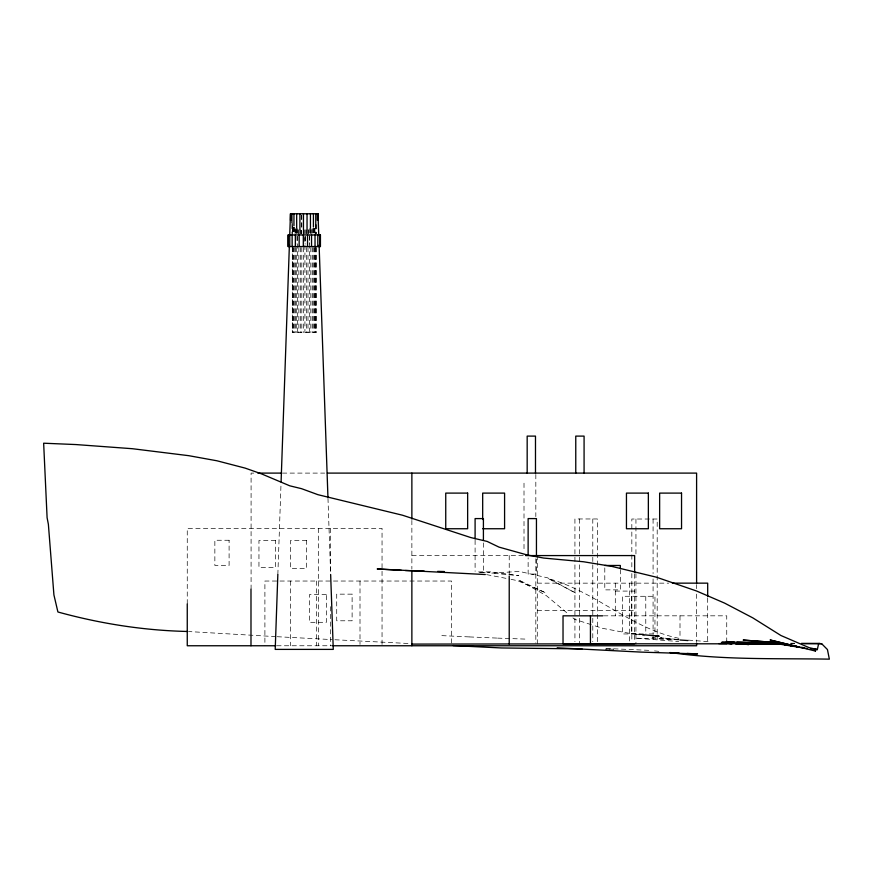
<?xml version="1.0" encoding="UTF-8"?>
<svg xmlns="http://www.w3.org/2000/svg" width="873" height="873" viewBox="0 0 873 873"><rect width="100%" height="100%" fill="white"/><g stroke="black" fill="none" stroke-linecap="round" stroke-linejoin="round"><path stroke-width="0.65" stroke-dasharray="4.37 3.27" d="M277.843 574.521L280.986 484.668M606.168 648.475L649.141 650.352M478.524 571.924L490.615 571.815L518.813 575.613L491.248 573.125L519.446 571.444L547.655 577.839L575.853 593.171L548.288 578.592C595.146 591.261 631.495 628.855 679.456 638.425M790.567 643.761L794.594 643.75M253.814 473.101L251.086 473.101L251.086 588.664M282.426 473.101L324.669 473.101M411.87 555.577L524.215 555.577M537.288 583.153L668.674 583.153M615.301 591.086L634.638 591.086M537.288 610.565L634.638 610.565M603.559 615.825L726.74 615.825L726.74 641.142M643.325 633.951L622.514 633.951L622.514 596.281L654.957 596.281L654.957 633.951L645.78 633.951M276.763 645.758L332.187 645.758M605.535 649.152L613.588 649.206L605.72 649.141M479.473 572.317L489.982 572.481L479.233 572.251M790.709 643.161L794.736 643.237M497.61 638.119L525.808 639.112M469.412 636.93L498.243 638.13M441.847 635.631L470.045 636.952M334.916 639.745L410.114 643.576M277.178 636.712L332.231 639.603M679.041 639.593L635.435 638.163L678.747 641.546M688.437 640.116L708.581 641.688M275.835 636.635L188.546 631.55M678.616 639.92L659.813 638.698L652.12 637.246M486.654 574.63L509.854 579.083M644.405 634.846L630.983 633.602L602.774 628.385L592.527 625.079M678.823 639.593L660.446 637.716L679.249 639.68M654.51 650.898L659.879 651.454M643.423 634.584L631.615 633.372L644.427 635.784M511.131 579.356L517.536 580.676L545.745 592.865L518.18 579.814L546.378 595.67L568.312 614.046M591.239 624.664L574.576 619.295L572.492 617.538M327.975 498.287L330.649 574.521M707.687 598.125L707.687 643.805M696.599 584.583L696.599 588.664M696.599 594.098L696.599 641.688M680.002 615.825L680.002 638.469M657.194 633.492L657.194 519.02L631.834 519.02L631.834 568.083M657.194 634.857L657.194 641.677M653.08 519.02L653.08 573.539M653.08 578.985L653.08 633.492M653.08 634.857L653.08 641.677M645.78 596.281L645.78 632.609M635.948 519.02L635.948 554.453M635.948 573.539L635.948 644.394M634.638 573.998L634.638 641.142M631.834 573.539L631.834 641.677M631.703 596.281L631.703 633.951M629.662 583.153L629.662 641.142M620.332 569.534L620.332 589.875L604.793 589.875L604.793 566.828M615.301 583.153L615.301 615.825M597.35 641.666L597.35 518.966L574.925 518.966L574.925 641.666M592.789 518.966L592.789 641.666M579.476 518.966L579.476 644.394M537.288 555.577L537.288 643.805M536.448 559.189L536.448 574.074L528.132 574.074L528.132 557.836M535.826 474.465L535.826 516.609M535.826 558.753L535.826 643.041M524.007 483.195L524.007 550.405M509.221 555.577L509.221 574.641M483.413 542.951L483.413 572.721M475.098 540.245L475.098 571.368M451.516 643.063L451.516 581.036L264.901 581.036L264.901 645.758M411.87 520.428L411.87 569.196M382.047 644.416L382.047 528.361L187.258 528.361L187.258 603.93M360.003 581.036L360.003 644.416M330.507 528.361L330.507 574.281M330.507 606.659L330.507 645.758M318.318 528.361L318.318 645.758M316.441 581.036L316.441 645.758M316.19 224.568L316.19 234.019M316.19 247.517L316.19 332.548L292.302 332.548L292.302 247.517M315.961 224.568L315.961 234.019M315.961 247.517L315.961 332.548M315.764 224.361L315.764 233.626M315.6 224.568L315.6 234.019M315.6 247.517L315.6 332.548M314.935 228.617L314.935 234.019M314.935 247.517L314.935 332.548M314.531 228.333L314.531 233.626M314.247 228.617L314.247 234.019M314.247 247.517L314.247 332.548M313.418 228.333L313.418 233.626M313.178 228.617L313.178 234.019M313.178 247.517L313.178 332.548M312.207 228.617L312.207 234.019M312.207 247.517L312.207 332.548M311.803 229.654L311.803 233.626M310.81 228.617L310.81 234.019M310.81 247.517L310.81 332.548M310.439 229.654L310.439 233.626M309.62 228.617L309.62 332.548M309.337 234.946L309.337 243.982M308.562 229.654L308.562 233.626M307.994 229.97L307.994 234.019M307.994 247.517L307.994 332.548M307.045 229.654L307.045 233.626M306.674 229.97L306.674 234.019M306.674 247.517L306.674 332.548M305.168 236.234L305.168 243.982M305.037 229.654L305.037 233.626M305.037 236.234L305.037 243.982M304.928 229.97L304.928 332.548M303.553 229.97L303.553 234.019M303.553 247.517L303.553 332.548M303.455 229.654L303.455 233.626M301.818 215.118L301.818 234.019M301.818 247.517L301.818 332.548M301.447 215.096L301.447 233.626M300.487 229.97L300.487 234.019M300.487 247.517L300.487 332.548M299.919 229.654L299.919 233.626M298.861 229.97L298.861 234.019M298.861 247.517L298.861 332.548M298.042 229.654L298.042 234.946M297.682 228.617L297.682 332.548M296.951 236.234L296.951 243.982M296.678 229.654L296.678 233.626M296.285 228.617L296.285 234.019M296.285 247.517L296.285 332.548M295.314 228.617L295.314 234.019M295.314 247.517L295.314 332.548M295.074 229.654L295.074 233.626M294.245 227.275L294.245 234.019M294.245 247.517L294.245 332.548M293.95 227.013L293.95 233.626M293.557 227.275L293.557 234.019M293.557 247.517L293.557 332.548M292.881 227.275L292.881 234.019M292.881 247.517L292.881 332.548M292.717 227.013L292.717 233.626M292.531 227.275L292.531 234.019M292.531 247.517L292.531 332.548M292.302 223.226L292.302 234.019M291.931 224.361L291.931 233.626M290.534 581.036L290.534 645.758M229.097 540.256L214.856 540.256L214.856 565.442L229.097 565.442L229.097 540.256M275.584 540.518L258.954 540.518L258.954 567.537L275.584 567.537L275.584 540.518M306.652 540.54L290.458 540.54L290.458 568.334L306.652 568.334L306.652 540.54M352.114 594.153L336.716 594.153L336.716 620.79L352.114 620.79L352.114 594.153M326.36 594.611L309.446 594.611L309.446 622.307L326.36 622.307L326.36 594.611"/><path stroke-width="1.31" d="M277.843 574.521L275.213 649.392L333.268 649.392L330.649 574.521M281.084 481.951L289.389 245.084M289.716 235.557L290.48 213.776L318.001 213.776L318.765 235.557M670.628 652.546C723.106 660.206 776.446 658.242 829.35 659.148L827.44 649.556L821.722 643.772L819.169 643.401L818.536 644.11L817.27 649.861L816.626 649.032L810.897 648.694M771.339 642.19L770.706 642.168L798.904 646.915L771.339 642.19L743.141 640.084L770.706 642.168L798.271 646.806L770.073 639.985L815.36 651.029L816.233 649.49M774.449 643.827L718.752 643.619M257.895 473.101L281.062 473.101M327.375 473.101L696.599 473.101L696.599 583.219M482.682 528.743L504.583 528.743L504.583 493.103L482.682 493.103L482.682 519.5M525.579 555.577L634.638 555.577L634.638 572.677M604.793 565.475L620.332 565.475L620.332 568.181M672.363 583.153L707.687 583.153L707.687 596.761M602.708 615.825L563.03 615.825L563.03 643.805L726.74 643.805L726.74 641.142M411.87 644.099L634.638 643.805M275.759 645.758L187.258 645.758L187.258 603.93M332.766 645.758L696.599 645.758L696.599 643.041M801.447 643.379L819.169 643.401M783.212 643.925L739.715 643.87M803.989 643.717L821.722 643.772M581.996 648.901L501.429 647.962L453.087 645.584M726.249 641.917L734.302 642.059M736.987 642.102L773.249 642.801M437.602 571.389L444.324 571.531M722.102 641.884L777.865 643.368M405.378 570.527L424.18 571.051M731.847 643.477L721.338 642.975L732.12 643.554M669.995 652.611L679.183 653.048M687.051 653.419L697.549 653.921L641.153 652.109L557.192 647.81M732.043 643.663L721.305 643.095L731.803 643.63M736.07 643.87L777.068 644.35L735.743 643.837M737.489 643.837L748.859 644.503L738.121 643.816M401.351 570.309L377.18 568.967L485.312 574.532M187.204 631.463C143.423 630.47 100.111 623.595 57.913 611.995L53.919 594.917L48.375 524.313L47.098 517.7L43.65 443.211L75.984 444.564L132.38 448.711L188.775 455.684L216.984 460.791L245.182 468.124L261.573 473.897L289.771 485.814L301.578 488.684L317.968 494.696L402.562 515.234L470.776 537.561L487.167 541.435L498.974 547.109L527.183 554.966L543.563 558.043L583.579 561.765L611.777 566.391L656.365 577.184L696.381 590.934L724.579 603.101L752.777 617.855L780.975 635.533L809.173 647.679L815.087 649.032L815.36 651.029M724.601 642.943L732.48 643.434M739.038 643.837L748.226 644.416M679.958 640.007L688.011 640.542M724.688 642.954L731.41 643.379M807.132 648.574L771.972 642.888L778.694 643.39M644.405 634.846L659.18 636.221L655.241 635.806M771.972 642.888L772.616 642.975M801.567 647.308L804.24 647.701M319.103 245.084L327.932 496.923M590.443 615.825L590.443 643.805M584.081 473.101L584.081 436.107L575.765 436.107L575.765 473.101M536.448 555.13L536.448 518.584L528.132 518.584L528.132 555.13M535.487 473.101L535.487 436.107L527.172 436.107L527.172 473.101M509.221 576.005L509.221 644.099M483.413 540.245L483.413 518.584L475.098 518.584L475.098 538.892M411.87 473.101L411.87 519.075M411.87 571.924L411.87 645.758M320.129 234.946L320.129 246.557M319.649 234.946L319.649 246.557M318.001 213.776L318.001 220.389M317.739 213.776L317.739 220.389M317.805 234.946L317.805 246.557M317.336 213.776L317.336 220.389M315.764 213.776L315.764 224.361M315.033 234.946L315.033 246.557M313.418 213.776L313.418 227.013M311.541 234.946L311.541 246.557M310.439 213.776L310.439 228.333M307.536 234.946L307.536 246.557M307.045 213.776L307.045 229.654M303.455 213.776L303.455 229.654M303.313 234.946L303.313 246.557M299.919 213.776L299.919 229.654M299.155 234.946L299.155 246.557M296.678 213.776L296.678 228.333M295.336 234.946L295.336 246.557M293.95 213.776L293.95 225.681M292.139 234.946L292.139 246.557M291.931 213.776L291.931 223.041M290.742 213.776L290.742 220.389M290.48 213.776L290.48 220.389M289.749 234.946L289.749 246.557M288.363 234.946L288.363 246.557M250.988 589.089L250.988 645.758M320.435 234.946L288.046 234.946L288.046 246.557L320.435 246.557L320.435 234.946M467.644 493.103L445.743 493.103L445.743 528.743L467.644 528.743L467.644 493.103M648.355 493.103L626.454 493.103L626.454 528.743L648.355 528.743L648.355 493.103M681.54 493.103L659.639 493.103L659.639 528.743L681.54 528.743L681.54 493.103"/></g></svg>
